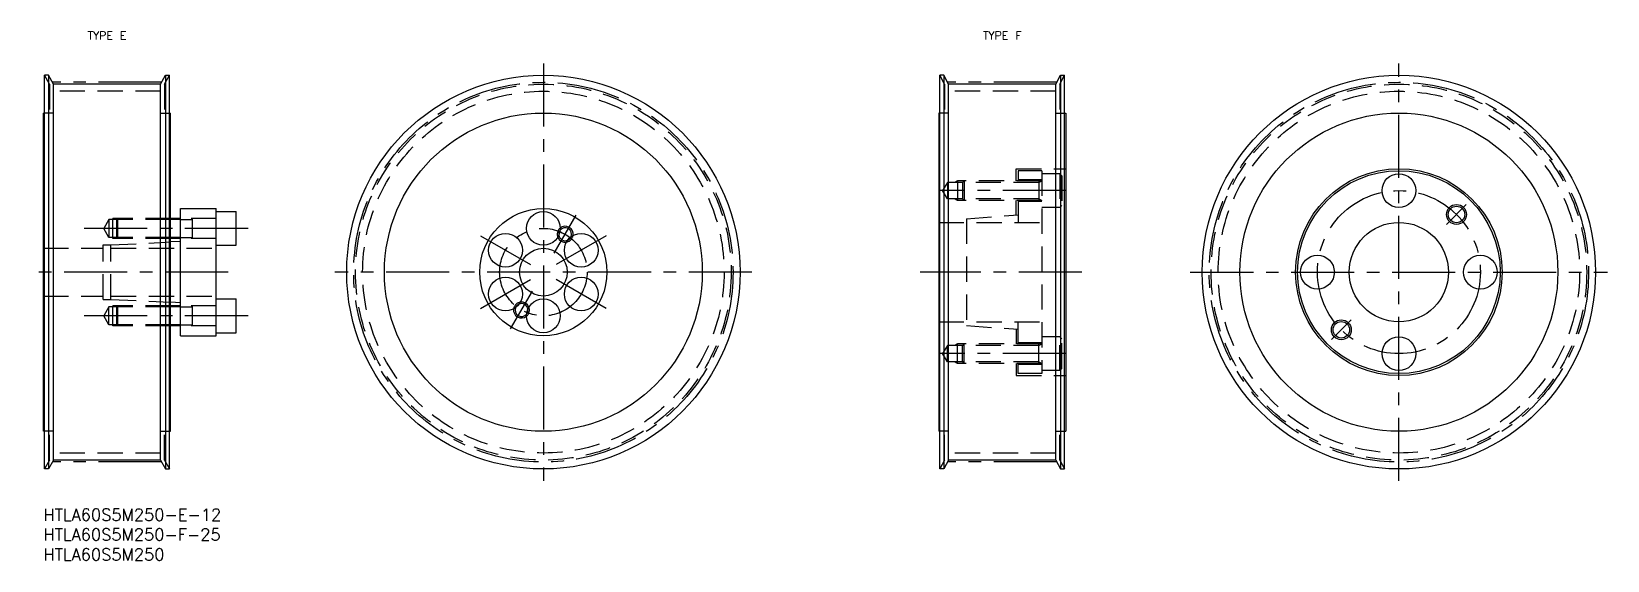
# Model space of a CAD drawing. Extents: x -3 to 394, y -13 to 120.
import ezdxf
from ezdxf.enums import TextEntityAlignment as Align

# ---------------------------------------------------------------- set-up
doc = ezdxf.new("R2010")
doc.units = 0
doc.header["$LTSCALE"] = 0.5
doc.linetypes.add('CENTER', pattern=[50.8, 31.75, -6.35, 6.35, -6.35])
doc.linetypes.add('DASHED', pattern=[19.05, 12.7, -6.35])
for name, color, linetype in [('MSM_CENTER', 1, 'CENTER'), ('MSM_CONTINUOUS', 7, 'CONTINUOUS'), ('MSM_DASHED', 4, 'DASHED'), ('MSM_NARROW', 5, 'CONTINUOUS'), ('MSM_PART_NUMBER', 7, 'CONTINUOUS')]:
    doc.layers.add(name, color=color, linetype=linetype)
doc.styles.add('MISUMI', font='txt.shx')
doc.styles.get("Standard").update_dxf_attribs({"font": 'txt.shx', "height": 3, "bigfont": 'bigfont.shx'})

# ---------------------------------------------------------------- blocks, each defined once
blk = doc.blocks.new('*U2')
at = {"layer": 'MSM_PART_NUMBER'}
blk.add_text('HTLA60S5M250-E-12', height=3, dxfattribs=at).set_placement((0, -3))
blk = doc.blocks.new('*U4')
at = {"layer": 'MSM_PART_NUMBER'}
blk.add_text('HTLA60S5M250-F-25', height=3, dxfattribs=at).set_placement((0, -8))
blk = doc.blocks.new('*U5')
at = {"layer": 'MSM_PART_NUMBER'}
blk.add_text('HTLA60S5M250', height=3, dxfattribs=at).set_placement((0, -13))

msp = doc.modelspace()

# ---------------------------------------------------------------- linework, layer by layer
at = {"layer": 'MSM_CENTER'}
for p, q in [((125.83, 112), (125.83, 7)), ((341.17, 7), (341.17, 112)), ((29.76, 107.24), (2.24, 107.24)), ((255.09, 107.24), (227.58, 107.24)), ((257.33, 80), (225.69, 80)), ((353.19, 71.52), (358.14, 76.47)), ((128.58, 64.26), (134.08, 73.79)), ((51.5, 70.5), (9.56, 70.5)), ((110.03, 68.63), (122.59, 61.38)), ((141.64, 68.63), (129.08, 61.38)), ((46.5, 59.5), (-3, 59.5)), ((178.33, 59.5), (73.33, 59.5)), ((110.03, 50.37), (122.59, 57.62)), ((141.64, 50.37), (129.08, 57.62)), ((261.38, 59.5), (220.71, 59.5)), ((288.67, 59.5), (393.67, 59.5)), ((117.58, 45.21), (123.08, 54.74)), ((51.5, 48.5), (9.56, 48.5)), ((329.15, 47.48), (324.2, 42.53)), ((257.33, 39), (225.69, 39)), ((29.76, 11.76), (2.24, 11.76)), ((255.09, 11.76), (227.58, 11.76))]:
    msp.add_line(p, q, dxfattribs=at)
for centre, radius in [((125.83, 59.5), 47.74), ((341.17, 59.5), 47.74), ((341.17, 59.5), 20.5), ((125.83, 59.5), 11)]:
    msp.add_circle(centre, radius, dxfattribs=at)
at = {"layer": 'MSM_CONTINUOUS'}
for p, q in [((0.3, 10), (0.3, 109)), ((1.3, 109), (0.3, 109)), ((1.3, 109), (1.3, 10)), ((2.5, 106.77), (1.3, 109)), ((29.5, 106.77), (30.7, 109)), ((30.7, 109), (30.7, 10)), ((30.7, 109), (31.7, 109)), ((31.7, 10), (31.7, 109)), ((225.63, 10), (225.63, 109)), ((226.63, 109), (225.63, 109)), ((226.63, 109), (226.63, 10)), ((227.83, 106.77), (226.63, 109)), ((254.83, 106.77), (256.03, 109)), ((256.03, 109), (256.03, 10)), ((256.03, 109), (257.03, 109)), ((257.03, 10), (257.03, 109)), ((2.5, 12.23), (2.5, 106.77)), ((29.5, 106.77), (2.5, 106.77)), ((29.5, 12.23), (29.5, 106.77)), ((227.83, 12.23), (227.83, 106.77)), ((254.83, 106.77), (227.83, 106.77)), ((254.83, 12.23), (254.83, 106.77)), ((0, 19.5), (0, 99.5)), ((0.3, 99.5), (0, 99.5)), ((31.7, 99.5), (32, 99.5)), ((32, 19.5), (32, 99.5)), ((225.33, 99.5), (225.33, 19.5)), ((225.63, 99.5), (225.33, 99.5)), ((257.03, 99.5), (257.33, 99.5)), ((257.33, 99.5), (257.33, 19.5)), ((34.5, 75.5), (43.5, 75.5)), ((34.5, 43.5), (34.5, 75.5)), ((43.5, 43.5), (43.5, 75.5)), ((34.5, 72.75), (32, 72.75)), ((43.5, 74.75), (48.5, 74.75)), ((48.5, 66.25), (48.5, 74.75)), ((34.5, 68.25), (32, 68.25)), ((34.5, 67.2), (32, 67.08)), ((43.5, 66.25), (48.5, 66.25)), ((34.5, 51.8), (32, 51.92)), ((43.5, 52.75), (48.5, 52.75)), ((48.5, 44.25), (48.5, 52.75)), ((34.5, 50.75), (32, 50.75)), ((34.5, 46.25), (32, 46.25)), ((43.5, 44.25), (48.5, 44.25)), ((34.5, 43.5), (43.5, 43.5)), ((0.3, 19.5), (0, 19.5)), ((31.7, 19.5), (32, 19.5)), ((225.63, 19.5), (225.33, 19.5)), ((257.03, 19.5), (257.33, 19.5)), ((2.5, 12.23), (1.3, 10)), ((29.5, 12.23), (2.5, 12.23)), ((29.5, 12.23), (30.7, 10)), ((227.83, 12.23), (226.63, 10)), ((254.83, 12.23), (227.83, 12.23)), ((254.83, 12.23), (256.03, 10)), ((1.3, 10), (0.3, 10)), ((30.7, 10), (31.7, 10)), ((226.63, 10), (225.63, 10)), ((256.03, 10), (257.03, 10))]:
    msp.add_line(p, q, dxfattribs=at)
for centre, radius in [((125.83, 59.5), 49.5), ((341.17, 59.5), 49.5), ((125.83, 59.5), 40), ((341.17, 59.5), 40), ((341.17, 59.5), 26), ((341.17, 59.5), 25.5), ((341.17, 80), 4.25), ((125.83, 59.5), 16), ((355.67, 74), 2.07), ((125.83, 70.5), 4.25), ((341.17, 59.5), 12.5), ((116.31, 65), 4.25), ((135.36, 65), 4.25), ((125.83, 59.5), 6), ((320.67, 59.5), 4.25), ((361.67, 59.5), 4.25), ((116.31, 54), 4.25), ((135.36, 54), 4.25), ((125.83, 48.5), 4.25), ((326.67, 45), 2.07), ((341.17, 39), 4.25)]:
    msp.add_circle(centre, radius, dxfattribs=at)
for centre, start, end in [((131.33, 69.03), 188.0439, 291.9561), ((131.33, 69.03), 338.0439, 141.9561), ((120.33, 49.97), 8.0439, 111.9561), ((120.33, 49.97), 158.0439, 321.9561)]:
    msp.add_arc(centre, 1.62, start, end, dxfattribs=at)
at = {"layer": 'MSM_DASHED'}
for p, q in [((1.5, 106.77), (0.3, 109)), ((30.5, 106.77), (31.7, 109)), ((226.83, 106.77), (225.63, 109)), ((255.83, 106.77), (257.03, 109)), ((1.5, 106.77), (1.5, 99.5)), ((29.5, 104.99), (2.5, 104.99)), ((30.5, 106.77), (30.5, 99.5)), ((226.83, 106.77), (226.83, 99.5)), ((254.83, 104.99), (227.83, 104.99)), ((255.83, 106.77), (255.83, 99.5)), ((2.5, 99.5), (0.3, 99.5)), ((29.5, 99.5), (31.7, 99.5)), ((227.83, 99.5), (225.63, 99.5)), ((254.83, 99.5), (257.03, 99.5)), ((244.83, 85.5), (257.33, 85.5)), ((244.83, 82.5), (244.83, 85.5)), ((251.33, 85), (245.33, 85)), ((245.33, 85), (245.33, 82.5)), ((251.33, 85), (251.33, 34)), ((255.83, 84.25), (251.33, 84.25)), ((255.83, 84.25), (255.83, 75.75)), ((255.83, 84.25), (256.33, 83.75)), ((256.33, 83.75), (256.33, 76.25)), ((227.53, 82.07), (226.33, 80)), ((227.53, 77.93), (226.33, 80)), ((231.33, 82.07), (227.53, 82.07)), ((227.53, 82.07), (227.53, 77.93)), ((230.05, 82.5), (229.3, 82.07)), ((251.33, 82.5), (230.05, 82.5)), ((230.05, 82.5), (230.05, 77.5)), ((231.77, 82.5), (231.33, 82.07)), ((250.53, 82.07), (231.33, 82.07)), ((231.33, 82.07), (231.33, 77.93)), ((231.77, 82.5), (231.77, 77.5)), ((251.33, 82.75), (245.33, 82.75)), ((250.53, 82.5), (250.53, 77.5)), ((250.53, 82.07), (251.28, 82.5)), ((250.53, 77.93), (227.53, 77.93)), ((230.05, 77.5), (229.3, 77.93)), ((251.33, 77.5), (230.05, 77.5)), ((231.76, 77.5), (231.33, 77.93)), ((244.83, 73.84), (244.83, 77.5)), ((245.33, 77.5), (245.33, 72)), ((251.33, 77.25), (245.33, 77.25)), ((250.53, 77.93), (251.28, 77.5)), ((255.83, 75.75), (251.33, 75.75)), ((255.83, 75.75), (256.33, 76.25)), ((16.5, 72.75), (15.2, 70.5)), ((16.5, 72.75), (16.5, 68.25)), ((32, 72.75), (16.5, 72.75)), ((17.5, 68), (17.5, 73)), ((32, 73), (17.5, 73)), ((18.75, 73), (18.5, 72.75)), ((18.5, 68.25), (18.5, 72.75)), ((18.75, 68), (18.75, 73)), ((43.5, 73), (34.5, 73)), ((34.5, 72.75), (37.5, 72.75)), ((37.5, 68), (37.5, 73)), ((225.33, 72), (251.33, 72)), ((232.33, 72.94), (245.33, 73.88)), ((232.33, 72.94), (232.33, 46.06)), ((16.5, 68.25), (15.2, 70.5)), ((32, 68.25), (16.5, 68.25)), ((32, 68), (17.5, 68)), ((18.75, 68), (18.5, 68.25)), ((34.5, 68.25), (37.5, 68.25)), ((43.5, 68), (34.5, 68)), ((0, 65.5), (15, 65.5)), ((15, 52.65), (15, 66.35)), ((15, 66.35), (17, 66.35)), ((17, 66.35), (32, 67.08)), ((17, 52.65), (17, 66.35)), ((17, 65.5), (43.5, 65.5)), ((0, 53.5), (15, 53.5)), ((15, 52.65), (17, 52.65)), ((17, 53.5), (43.5, 53.5)), ((17, 52.65), (32, 51.92)), ((16.5, 50.75), (15.2, 48.5)), ((16.5, 46.25), (15.2, 48.5)), ((32, 50.75), (16.5, 50.75)), ((16.5, 46.25), (16.5, 50.75)), ((17.5, 46), (17.5, 51)), ((32, 51), (17.5, 51)), ((18.75, 51), (18.5, 50.75)), ((18.5, 46.25), (18.5, 50.75)), ((18.75, 46), (18.75, 51)), ((43.5, 51), (34.5, 51)), ((34.5, 50.75), (37.5, 50.75)), ((37.5, 46), (37.5, 51)), ((32, 46.25), (16.5, 46.25)), ((32, 46), (17.5, 46)), ((18.75, 46), (18.5, 46.25)), ((34.5, 46.25), (37.5, 46.25)), ((43.5, 46), (34.5, 46)), ((225.33, 47), (251.33, 47)), ((232.33, 46.06), (245.33, 45.13)), ((244.83, 45.16), (244.83, 41.5)), ((245.33, 41.5), (245.33, 47)), ((227.53, 41.07), (226.33, 39)), ((227.53, 36.93), (227.53, 41.07)), ((250.53, 41.07), (227.53, 41.07)), ((230.05, 41.5), (229.3, 41.07)), ((251.33, 41.5), (230.05, 41.5)), ((230.05, 36.5), (230.05, 41.5)), ((231.76, 41.5), (231.33, 41.07)), ((231.33, 36.93), (231.33, 41.07)), ((231.77, 36.5), (231.77, 41.5)), ((251.33, 41.75), (245.33, 41.75)), ((250.53, 36.5), (250.53, 41.5)), ((250.53, 41.07), (251.28, 41.5)), ((255.83, 43.25), (251.33, 43.25)), ((255.83, 34.75), (255.83, 43.25)), ((255.83, 43.25), (256.33, 42.75)), ((256.33, 35.25), (256.33, 42.75)), ((227.53, 36.93), (226.33, 39)), ((231.33, 36.93), (227.53, 36.93)), ((230.05, 36.5), (229.3, 36.93)), ((251.33, 36.5), (230.05, 36.5)), ((250.53, 36.93), (231.33, 36.93)), ((231.77, 36.5), (231.33, 36.93)), ((244.83, 36.5), (244.83, 33.5)), ((245.33, 34), (245.33, 36.5)), ((251.33, 36.25), (245.33, 36.25)), ((250.53, 36.93), (251.28, 36.5)), ((244.83, 33.5), (257.33, 33.5)), ((251.33, 34), (245.33, 34)), ((255.83, 34.75), (251.33, 34.75)), ((255.83, 34.75), (256.33, 35.25)), ((2.5, 19.5), (0.3, 19.5)), ((1.5, 12.23), (1.5, 19.5)), ((29.5, 19.5), (31.7, 19.5)), ((30.5, 12.23), (30.5, 19.5)), ((227.83, 19.5), (225.63, 19.5)), ((226.83, 12.23), (226.83, 19.5)), ((254.83, 19.5), (257.03, 19.5)), ((255.83, 12.23), (255.83, 19.5)), ((1.5, 12.23), (0.3, 10)), ((29.5, 14.01), (2.5, 14.01)), ((30.5, 12.23), (31.7, 10)), ((226.83, 12.23), (225.63, 10)), ((254.83, 14.01), (227.83, 14.01)), ((255.83, 12.23), (257.03, 10))]:
    msp.add_line(p, q, dxfattribs=at)
for centre, radius in [((125.83, 59.5), 47.27), ((125.83, 59.5), 45.49), ((341.17, 59.5), 47.27), ((341.17, 59.5), 45.49)]:
    msp.add_circle(centre, radius, dxfattribs=at)
for centre, radius, start, end in [((131.33, 69.03), 2, 128.7147, 201.2853), ((131.33, 69.03), 1.62, 141.9561, 188.0439), ((131.33, 69.03), 2, 278.7147, 351.2853), ((131.33, 69.03), 1.62, 291.9561, 338.0439), ((120.33, 49.97), 2, 98.7147, 171.2853), ((120.33, 49.97), 1.62, 111.9561, 158.0439), ((120.33, 49.97), 2, 308.7147, 21.2853), ((120.33, 49.97), 1.62, 321.9561, 8.0439)]:
    msp.add_arc(centre, radius, start, end, dxfattribs=at)
at = {"layer": 'MSM_NARROW'}
for p, q in [((34.5, 73), (32, 73)), ((34.5, 68), (32, 68)), ((34.5, 51), (32, 51)), ((34.5, 46), (32, 46))]:
    msp.add_line(p, q, dxfattribs=at)
for centre in [(355.67, 74), (326.67, 45)]:
    msp.add_circle(centre, 2.5, dxfattribs=at)
for centre, start, end in [((131.33, 69.03), 201.2853, 278.7147), ((131.33, 69.03), 351.2853, 128.7147), ((120.33, 49.97), 21.2853, 98.7147), ((120.33, 49.97), 171.2853, 308.7147)]:
    msp.add_arc(centre, 2, start, end, dxfattribs=at)

# ---------------------------------------------------------------- block references
at = {"layer": 'MSM_CONTINUOUS'}
for name in ['*U2', '*U4', '*U5']:
    msp.add_blockref(name, (0, 0), dxfattribs=at)

# ---------------------------------------------------------------- texts
at = {"layer": 'MSM_PART_NUMBER', "style": 'MISUMI'}
for s, p in [('TYPE E', (16, 119)), ('TYPE F', (241.33, 119))]:
    msp.add_text(s, height=2, dxfattribs=at).set_placement(p, align=Align.MIDDLE_CENTER)

doc.saveas('drawing.dxf')
